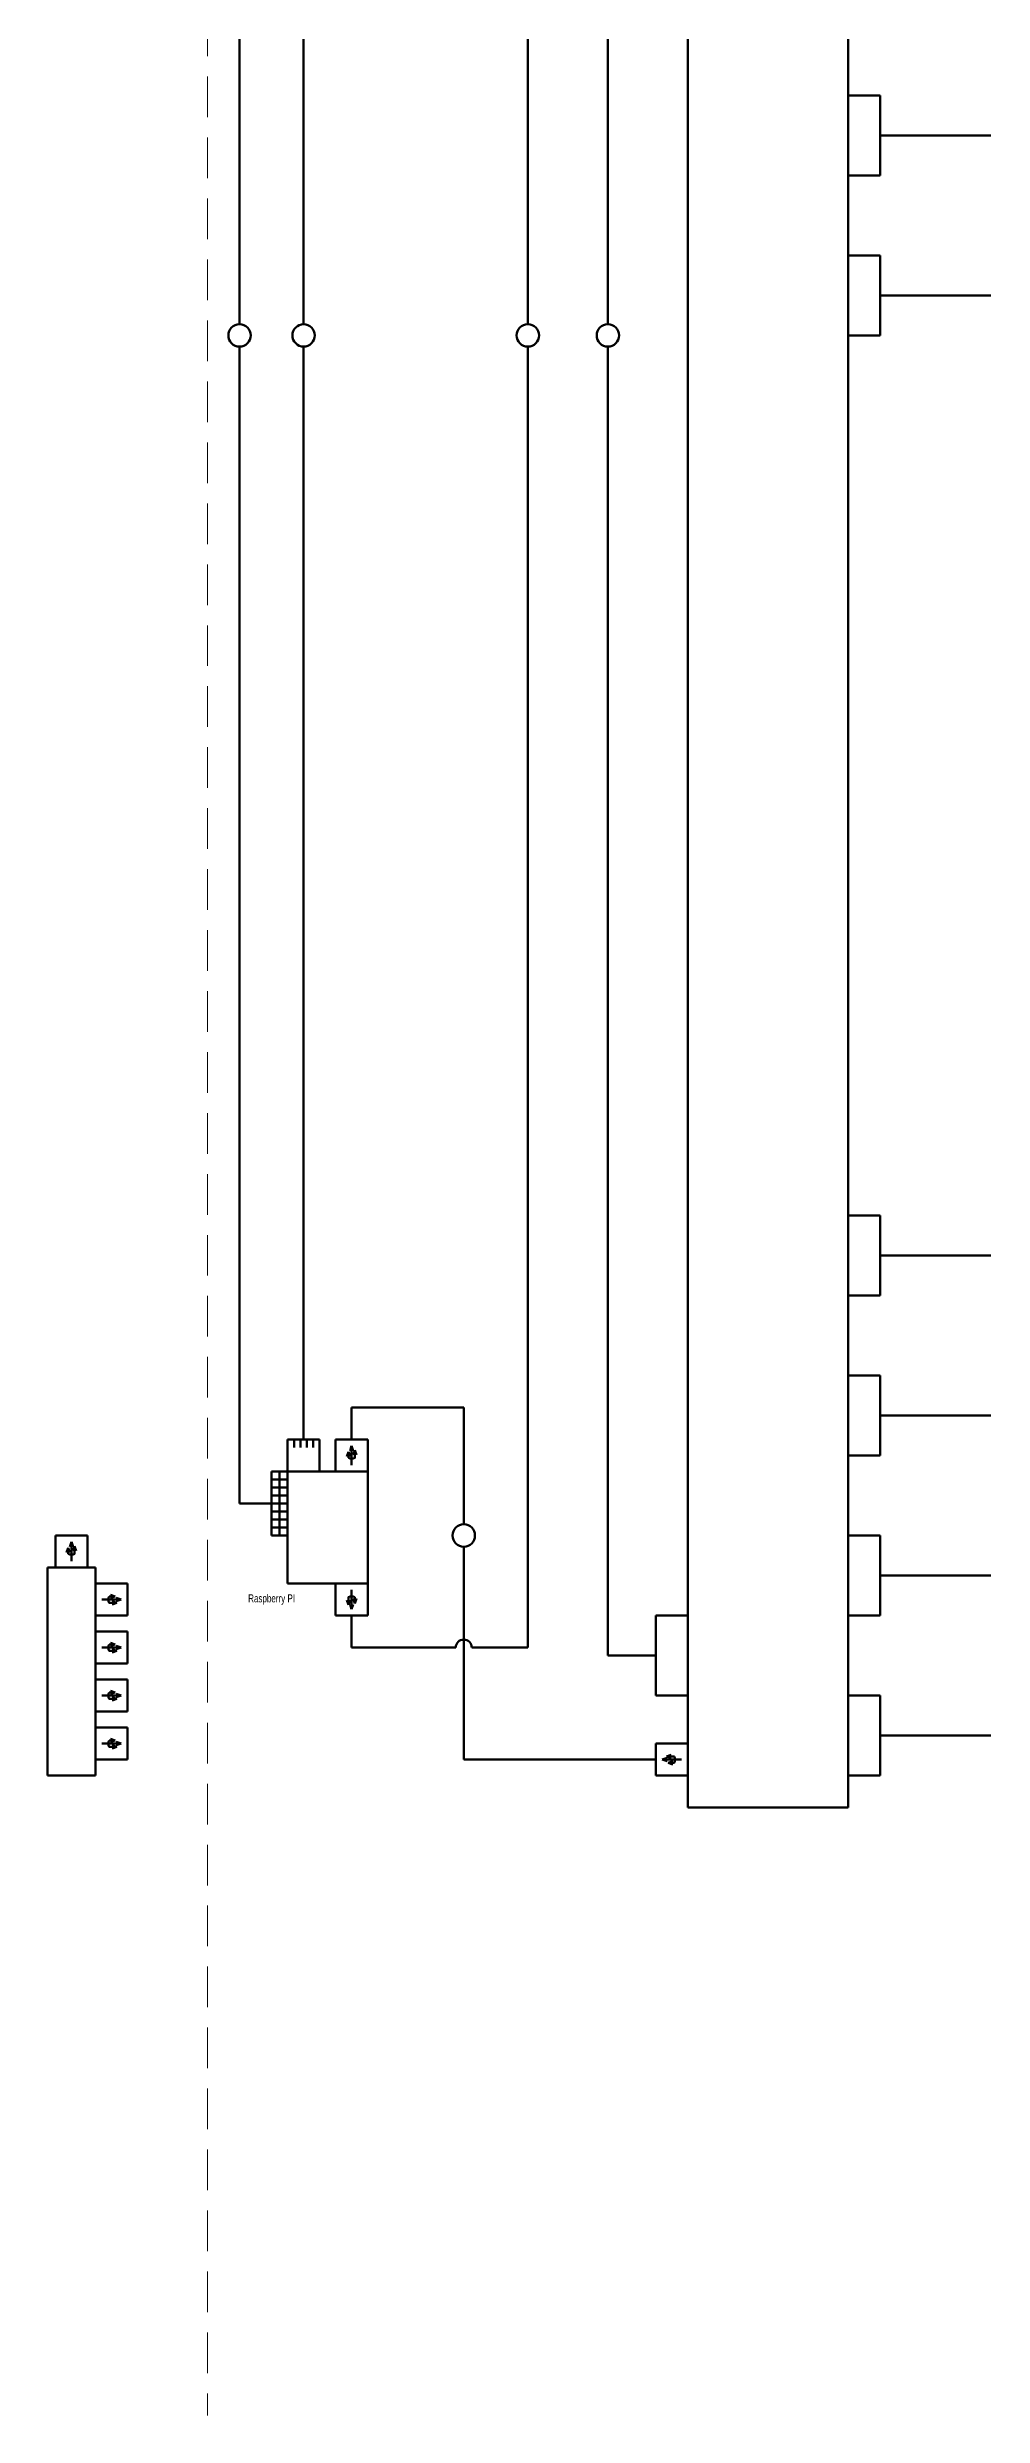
# Model space of a CAD drawing. Header units: millimetres. Extents: x -1100 to 1700, y 500 to 3600.
# Drawn here: x 100 to 684, y 500 to 1980 of the extents above; entities that cross this region are included whole.
import ezdxf

# ---------------------------------------------------------------- set-up
doc = ezdxf.new("R2010")
doc.units = ezdxf.units.MM
doc.linetypes.add('DASHEDX2', pattern=[38.1, 25.4, -12.7])
doc.layers.add('drawing', color=7, linetype='CONTINUOUS', lineweight=50)
doc.layers.add('helper', color=2, linetype='DASHEDX2', lineweight=0)
doc.styles.get("Standard").update_dxf_attribs({"font": 'txt', "width": 0.75})

msp = doc.modelspace()

# ---------------------------------------------------------------- linework, layer by layer
at = {"layer": 'drawing'}
for p, q in [((220, 1807), (220, 3315)), ((260, 1807), (260, 2820)), ((400, 1807), (400, 2685)), ((450, 2655), (450, 1807)), ((500, 880), (500, 2370)), ((600, 2370), (600, 880)), ((600, 1900), (600, 1950)), ((600, 1950), (620, 1950)), ((620, 1950), (620, 1900)), ((620, 1925), (793, 1925)), ((620, 1900), (600, 1900)), ((600, 1800), (600, 1850)), ((600, 1850), (620, 1850)), ((620, 1850), (620, 1800)), ((620, 1825), (750, 1825)), ((220, 1070), (220, 1793)), ((260, 1110), (260, 1793)), ((400, 980), (400, 1793)), ((450, 1793), (450, 975)), ((620, 1800), (600, 1800)), ((600, 1200), (600, 1250)), ((600, 1250), (610, 1250)), ((610, 1250), (620, 1250)), ((620, 1250), (620, 1200)), ((620, 1225), (700, 1225)), ((620, 1200), (600, 1200)), ((600, 1100), (600, 1150)), ((600, 1150), (620, 1150)), ((620, 1150), (620, 1100)), ((290, 1110), (290, 1130)), ((290, 1130), (360, 1130)), ((360, 1130), (360, 1057)), ((620, 1125), (753, 1125)), ((250, 1090), (250, 1110)), ((250, 1110), (270, 1110)), ((254, 1110), (254, 1105)), ((258, 1110), (258, 1105)), ((262, 1110), (262, 1105)), ((266, 1110), (266, 1105)), ((270, 1110), (270, 1090)), ((280, 1090), (280, 1110)), ((280, 1110), (300, 1110)), ((300, 1110), (300, 1090)), ((288, 1102.4), (287, 1099.4)), ((288, 1102.4), (289, 1099.4)), ((288, 1098.5), (288, 1102.4)), ((290, 1106), (289, 1103)), ((290, 1094), (290, 1106)), ((290, 1106), (291, 1103)), ((292, 1103.4), (291, 1100.4)), ((292, 1098.4), (292, 1103.4)), ((292, 1103.4), (293, 1100.4)), ((620, 1100), (600, 1100)), ((250, 1090), (240, 1090)), ((240, 1090), (240, 1050)), ((240, 1085), (250, 1085)), ((245, 1090), (245, 1050)), ((250, 1020), (250, 1090)), ((250, 1090), (300, 1090)), ((300, 1090), (300, 1020)), ((240, 1070), (220, 1070)), ((240, 1080), (250, 1080)), ((240, 1075), (250, 1075)), ((240, 1070), (250, 1070)), ((240, 1065), (250, 1065)), ((240, 1060), (250, 1060)), ((240, 1055), (250, 1055)), ((105, 1030), (105, 1050)), ((105, 1050), (125, 1050)), ((113, 1042.4), (112, 1039.4)), ((113, 1042.4), (114, 1039.4)), ((113, 1038.5), (113, 1042.4)), ((115, 1046), (114, 1043)), ((115, 1034), (115, 1046)), ((115, 1046), (116, 1043)), ((117, 1043.4), (116, 1040.4)), ((117, 1038.4), (117, 1043.4)), ((117, 1043.4), (118, 1040.4)), ((125, 1050), (125, 1030)), ((240, 1050), (250, 1050)), ((360, 1043), (360, 910)), ((600, 1000), (600, 1050)), ((600, 1050), (620, 1050)), ((620, 1050), (620, 1000)), ((100, 1000), (100, 1030)), ((100, 1030), (130, 1030)), ((130, 1030), (130, 1000)), ((700, 1025), (620, 1025)), ((130, 1020), (150, 1020)), ((134, 1010), (146, 1010)), ((138.4, 1008), (143.4, 1008)), ((138.5, 1012), (142.4, 1012)), ((142.4, 1012), (139.4, 1013)), ((142.4, 1012), (139.4, 1011)), ((143.4, 1008), (140.4, 1009)), ((143.4, 1008), (140.4, 1007)), ((146, 1010), (143, 1011)), ((146, 1010), (143, 1009)), ((150, 1020), (150, 1000)), ((300, 1020), (250, 1020)), ((280, 1000), (280, 1020)), ((288, 1006.6), (287, 1009.6)), ((288, 1011.6), (288, 1006.6)), ((288, 1006.6), (289, 1009.6)), ((290, 1004), (289, 1007)), ((290, 1016), (290, 1004)), ((290, 1004), (291, 1007)), ((292, 1007.6), (291, 1010.6)), ((292, 1011.5), (292, 1007.6)), ((292, 1007.6), (293, 1010.6)), ((300, 1020), (300, 1000)), ((100, 900), (100, 1000)), ((130, 1000), (130, 900)), ((150, 1000), (130, 1000)), ((300, 1000), (280, 1000)), ((290, 1000), (290, 980)), ((480, 950), (480, 1000)), ((480, 1000), (500, 1000)), ((620, 1000), (600, 1000)), ((130, 990), (150, 990)), ((134, 980), (146, 980)), ((138.4, 978), (143.4, 978)), ((138.5, 982), (142.4, 982)), ((142.4, 982), (139.4, 983)), ((142.4, 982), (139.4, 981)), ((143.4, 978), (140.4, 979)), ((143.4, 978), (140.4, 977)), ((146, 980), (143, 981)), ((146, 980), (143, 979)), ((150, 990), (150, 970)), ((290, 980), (355, 980)), ((365, 980), (400, 980)), ((150, 970), (130, 970)), ((450, 975), (480, 975)), ((130, 960), (150, 960)), ((134, 950), (146, 950)), ((138.4, 948), (143.4, 948)), ((138.5, 952), (142.4, 952)), ((142.4, 952), (139.4, 953)), ((142.4, 952), (139.4, 951)), ((143.4, 948), (140.4, 949)), ((143.4, 948), (140.4, 947)), ((146, 950), (143, 951)), ((146, 950), (143, 949)), ((150, 960), (150, 940)), ((500, 950), (480, 950)), ((600, 900), (600, 950)), ((600, 950), (620, 950)), ((620, 950), (620, 900)), ((150, 940), (130, 940)), ((130, 930), (150, 930)), ((134, 920), (146, 920)), ((138.4, 918), (143.4, 918)), ((138.5, 922), (142.4, 922)), ((142.4, 922), (139.4, 923)), ((142.4, 922), (139.4, 921)), ((143.4, 918), (140.4, 919)), ((143.4, 918), (140.4, 917)), ((146, 920), (143, 921)), ((146, 920), (143, 919)), ((150, 930), (150, 910)), ((480, 900), (480, 920)), ((480, 920), (500, 920)), ((620, 925), (753, 925)), ((150, 910), (130, 910)), ((360, 910), (480, 910)), ((484, 910), (487, 911)), ((496, 910), (484, 910)), ((484, 910), (487, 909)), ((486.6, 912), (489.6, 913)), ((491.6, 912), (486.6, 912)), ((486.6, 912), (489.6, 911)), ((487.6, 908), (490.6, 909)), ((487.6, 908), (490.6, 907)), ((491.5, 908), (487.6, 908)), ((130, 900), (100, 900)), ((500, 900), (480, 900)), ((620, 900), (600, 900)), ((600, 880), (500, 880))]:
    msp.add_line(p, q, dxfattribs=at)
for centre in [(220, 1800), (260, 1800), (400, 1800), (450, 1800), (360, 1050)]:
    msp.add_circle(centre, 7, dxfattribs=at)
for centre, radius, start, end in [((290, 1102), 4, 240, 300), ((115, 1042), 4, 240, 300), ((142, 1010), 4, 150, 210), ((290, 1008), 4, 60, 120), ((142, 980), 4, 150, 210), ((360, 980), 5, 0, 180), ((142, 950), 4, 150, 210), ((142, 920), 4, 150, 210), ((488, 910), 4, 330, 30)]:
    msp.add_arc(centre, radius, start, end, dxfattribs=at)
at = {"layer": 'helper'}
msp.add_line((200, 3600), (200, 500), dxfattribs=at)

# ---------------------------------------------------------------- texts
at = {"layer": 'helper', "insert": (240, 1010), "char_height": 5, "width": 100, "attachment_point": 5}
msp.add_mtext('Raspberry PI', dxfattribs=at)

doc.saveas('drawing.dxf')
